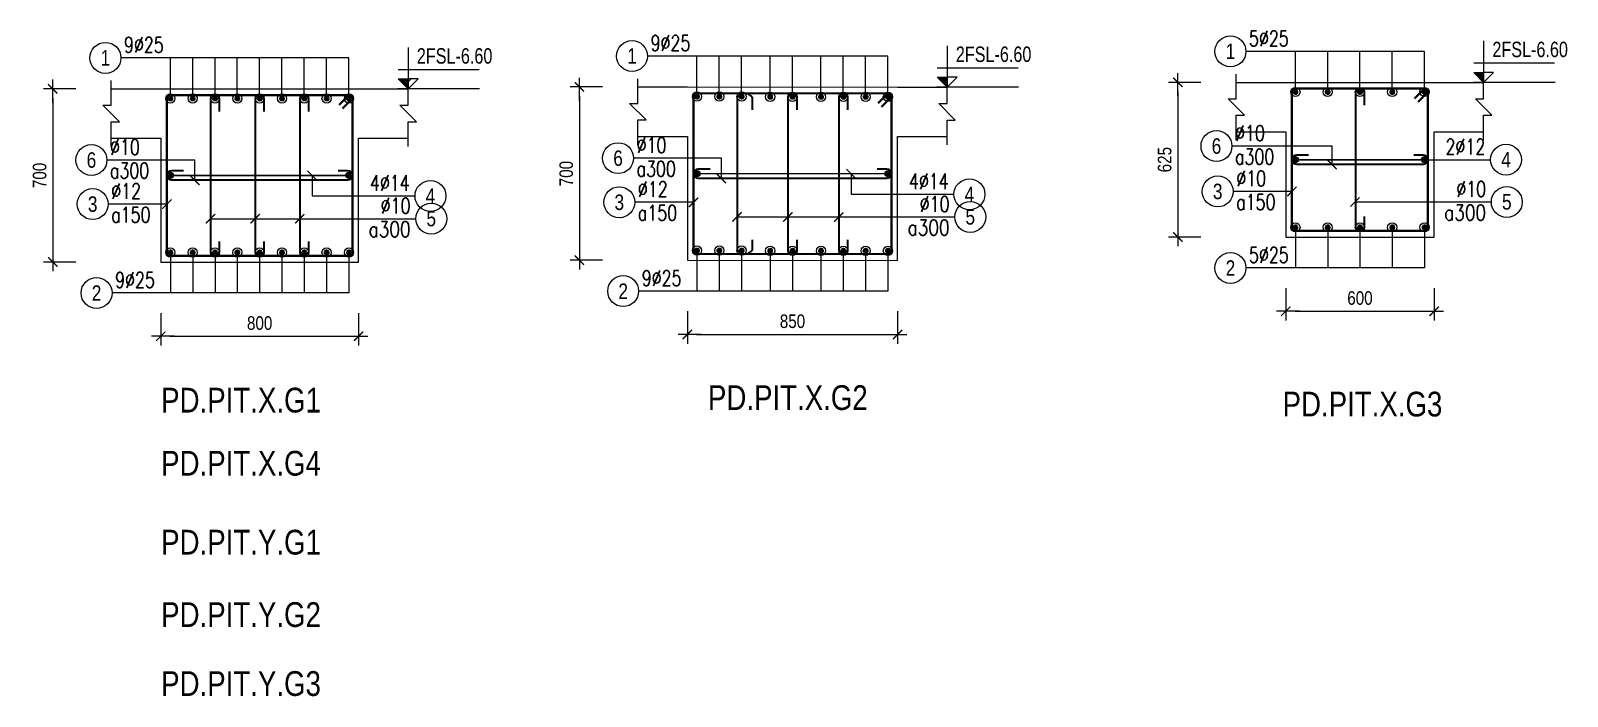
# Model space of a CAD drawing. Header units: millimetres. Extents: x 10683 to 839928, y -5039 to 401529.
# Drawn here: x 76290 to 125978, y 71157 to 92672 of the extents above; entities that cross this region are included whole.
import ezdxf
from ezdxf.enums import TextEntityAlignment as Align

# ---------------------------------------------------------------- set-up
doc = ezdxf.new("R2010")
doc.units = ezdxf.units.MM
doc.header["$MEASUREMENT"] = 0
doc.layers.get('Defpoints').update_dxf_attribs({"color": 153})
for name, color, linetype, lineweight in [('NDC_FRAME', 7, 'Continuous', 18), ('NDC_S_ANNO', 7, 'Continuous', 20), ('NDC_S_CONTINUOUS', 3, 'Continuous', 20), ('NDC_S_DIM', 1, 'Continuous', 9), ('NDC_S_REBAR', 4, 'Continuous', 35), ('NDC_S_SLAB', 2, 'Continuous', 20), ('NDC_S_STIRRUP', 4, 'Continuous', 40), ('NDC_S_TEXT SYMBOL', 7, 'Continuous', 20), ('NDC_S_THIN LINE', 8, 'Continuous', 9), ('NDC_S_VN TEXT', 7, 'Continuous', 20)]:
    doc.layers.add(name, color=color, linetype=linetype, lineweight=lineweight)
doc.styles.add('ARIAL', font='arial.ttf', dxfattribs={"width": 0.8})
doc.styles.add('NDC_ANNO', font='', dxfattribs={"width": 0.8})
doc.styles.add('NDC_EN TXT', font='romans.shx', dxfattribs={"width": 0.8})
doc.styles.get('NDC_ANNO').set_extended_font_data('Dotum')
doc.dimstyles.new('NDC_dim_25', dxfattribs={"dimscale": 25, "dimtxt": 2.2, "dimasz": 1.5, "dimexe": 1.5, "dimexo": 2.5, "dimgap": 1, "dimtad": 1, "dimdec": 0, "dimzin": 0, "dimdsep": 46, "dimtxsty": 'ARIAL', "dimblk": 'DIMMARK', "dimcen": 0.09, "dimdle": 1.2, "dimclrd": 1, "dimclre": 1, "dimclrt": 3, "dimadec": 0, "dimazin": 0, "dimtfac": 1, "dimtdec": 0, "dimtix": 1, "dimtofl": 0, "dimtmove": 0, "dimatfit": 3, "dimfxl": 3.75, "dimfxlon": 1, "dimtolj": 1, "dimtzin": 0, "dimarcsym": 0})

# ---------------------------------------------------------------- blocks, each defined once
blk = doc.blocks.new('kata_block_CT')
at = {"layer": 'NDC_S_ANNO'}
blk.add_hatch(color=3, dxfattribs=at).paths.add_polyline_path([(0, 1.6), (-1.61, 1.6), (0, 0)])
at = {"layer": 'NDC_S_ANNO', "ltscale": 50}
h = blk.add_hatch(dxfattribs=at)
h.set_pattern_fill('ANSI31', color=256, scale=1.406251, style=0)
h.set_pattern_definition([(45, (0, 5e-12), (-3.157, 3.157), [])])
h.paths.add_polyline_path([(0, 1.6), (0, 0), (1.61, 1.6)])
for p, q in [((-1.59, 3.14), (11.47, 3.14)), ((11.56, 0), (-1.64, 0))]:
    blk.add_line(p, q, dxfattribs=at)
for points in [[(0, 6.69), (0, 0)], [(0, 0), (-1.61, 1.6), (0, 1.6)], [(0, 0), (1.61, 1.6), (0, 1.6)]]:
    blk.add_lwpolyline(points, dxfattribs=at)
at = {"layer": 'NDC_S_ANNO', "color": 8, "ltscale": 50}
blk.add_lwpolyline([(0, 0), (-1.61, 1.6), (0, 1.6)], dxfattribs=at)
at = {"layer": 'NDC_S_TEXT SYMBOL', "color": 3, "style": 'NDC_ANNO', "width": 0.8}
blk.add_attdef('CT', (1.41, 4.07), '', height=2.5, dxfattribs=at)
blk = doc.blocks.new('DIMMARK')
at = {"layer": 'NDC_S_DIM', "color": 1}
blk.add_line((-1.5, 0), (1, 0), dxfattribs=at)
at = {"layer": 'NDC_S_DIM', "color": 2, "const_width": 0.15}
blk.add_lwpolyline([(-0.5, -0.5), (0.5, 0.5)], dxfattribs=at)
blk = doc.blocks.new('*D225')
at = {"layer": 'Defpoints', "color": 0, "transparency": 16777216}
for p in [(79017.9, 73131.5), (79817.9, 73131.5), (79817.9, 72831.5)]:
    blk.add_point(p, dxfattribs=at)
at = {"layer": 'NDC_S_DIM', "color": 1, "lineweight": -2, "transparency": 16777216}
for p, q in [((79017.9, 72925.2), (79017.9, 72794)), ((79817.9, 72925.2), (79817.9, 72794)), ((79055.4, 72831.5), (79780.4, 72831.5))]:
    blk.add_line(p, q, dxfattribs=at)
at = {"layer": 'NDC_S_DIM', "color": 1, "lineweight": -2, "transparency": 16777216, "xscale": 37.5, "yscale": 37.5, "zscale": 37.5, "rotation": 180}
blk.add_blockref('DIMMARK', (79017.9, 72831.5), dxfattribs=at)
at = {"layer": 'NDC_S_DIM', "color": 1, "lineweight": -2, "transparency": 16777216, "xscale": 37.5, "yscale": 37.5, "zscale": 37.5}
blk.add_blockref('DIMMARK', (79817.9, 72831.5), dxfattribs=at)
at = {"layer": 'NDC_S_DIM', "color": 3, "transparency": 16777216, "insert": (79417.9, 72884.6), "char_height": 55, "attachment_point": 5, "style": 'ARIAL'}
blk.add_mtext('\\A1;800', dxfattribs=at)
blk = doc.blocks.new('*D226')
at = {"layer": 'Defpoints', "color": 0, "transparency": 16777216}
for p in [(79087.6, 73831.5), (78581.6, 73131.5), (79087.6, 73131.5)]:
    blk.add_point(p, dxfattribs=at)
at = {"layer": 'NDC_S_DIM', "color": 1, "lineweight": -2, "transparency": 16777216}
for p, q in [((78675.3, 73831.5), (78544.1, 73831.5)), ((78581.6, 73794), (78581.6, 73169)), ((78675.3, 73131.5), (78544.1, 73131.5))]:
    blk.add_line(p, q, dxfattribs=at)
at = {"layer": 'NDC_S_DIM', "color": 1, "lineweight": -2, "transparency": 16777216, "xscale": 37.5, "yscale": 37.5, "zscale": 37.5}
for p, rotation in [((78581.6, 73831.5), 90), ((78581.6, 73131.5), 270)]:
    blk.add_blockref('DIMMARK', p, dxfattribs=dict(at, rotation=rotation))
at = {"layer": 'NDC_S_DIM', "color": 3, "transparency": 16777216, "insert": (78528.5, 73481.5), "char_height": 55, "attachment_point": 5, "rotation": 90, "style": 'ARIAL'}
blk.add_mtext('\\A1;700', dxfattribs=at)
blk = doc.blocks.new('kata_block_THEP')
at = {"layer": 'NDC_S_REBAR', "color": 0}
for p, q in [((-0.5, 0), (0.5, 0)), ((-0.35, 0.35), (0.35, -0.35)), ((0.35, 0.35), (-0.35, -0.35)), ((0, 0.5), (0, -0.5))]:
    blk.add_line(p, q, dxfattribs=at)
at = {"layer": 'NDC_S_REBAR', "color": 0, "const_width": 0.0833}
blk.add_lwpolyline([(-0.5, 0, 1), (0.5, 0, 1), (-0.5, 0, 1)], format="xyb", dxfattribs=at)
blk = doc.blocks.new('*U296')
blk.add_circle((-2.5, 0), 2.5)
at = {"layer": 'NDC_S_VN TEXT', "color": 3, "style": 'NDC_EN TXT', "width": 0.75}
blk.add_attdef('DK1', (0.5, 0.85), '', height=2.5, dxfattribs=at)
at = {"layer": 'NDC_S_VN TEXT', "color": 7, "style": 'ARIAL', "width": 0.8}
blk.add_attdef('SH2', text='', height=2.5, dxfattribs=at).set_placement((-2.5, 0), align=Align.MIDDLE)
blk = doc.blocks.new('*U297')
blk.add_circle((-2.5, 0), 2.5)
at = {"layer": 'NDC_S_VN TEXT', "color": 3, "style": 'NDC_EN TXT', "width": 0.75}
for tag, p in [('DK1', (0.5, 0.85)), ('KC1', (0.5, -2.97))]:
    blk.add_attdef(tag, p, '', height=2.5, dxfattribs=at)
at = {"layer": 'NDC_S_VN TEXT', "color": 7, "style": 'ARIAL', "width": 0.8}
blk.add_attdef('SH2', text='', height=2.5, dxfattribs=at).set_placement((-2.5, 0), align=Align.MIDDLE)
blk = doc.blocks.new('*U298')
blk.add_circle((2.5, 0), 2.5)
at = {"layer": 'NDC_S_VN TEXT', "color": 3, "style": 'NDC_EN TXT'}
for tag, width, p in [('DK2', 0.75, (-0.85, 0.85)), ('KC2', 0.8, (-0.85, -2.97))]:
    blk.add_attdef(tag, text='', height=2.5, dxfattribs=dict(at, width=width)).set_placement(p, align=Align.RIGHT)
at = {"layer": 'NDC_S_VN TEXT', "color": 7, "style": 'ARIAL', "width": 0.8}
blk.add_attdef('SH3', text='', height=2.5, dxfattribs=at).set_placement((2.5, 0), align=Align.MIDDLE)
blk = doc.blocks.new('*U299')
blk.add_circle((2.5, 0), 2.5)
at = {"layer": 'NDC_S_VN TEXT', "color": 3, "style": 'NDC_EN TXT', "width": 0.75}
blk.add_attdef('DK2', text='', height=2.5, dxfattribs=at).set_placement((-0.85, 0.85), align=Align.RIGHT)
at = {"layer": 'NDC_S_VN TEXT', "color": 7, "style": 'ARIAL', "width": 0.8}
blk.add_attdef('SH3', text='', height=2.5, dxfattribs=at).set_placement((2.5, 0), align=Align.MIDDLE)
blk = doc.blocks.new('kata_block_TD')
at = {"color": 6, "linetype": 'ByBlock', "lineweight": -2, "style": 'ARIAL', "width": 0.8}
blk.add_attdef('SECTDET2', text='', height=5, dxfattribs=at).set_placement((0, 7.97), align=Align.CENTER)
at = {"color": 0, "linetype": 'ByBlock', "lineweight": -2, "style": 'ARIAL', "width": 0.8}
blk.add_attdef('SECTDET1', text='', height=5, dxfattribs=at).set_placement((0, 1.47), align=Align.CENTER)
at = {"color": 3, "lineweight": 25, "style": 'ARIAL', "width": 0.8}
blk.add_attdef('SSCALE', text='', height=2.5, dxfattribs=at).set_placement((0, -4), align=Align.CENTER)
blk = doc.blocks.new('*D293')
at = {"layer": 'Defpoints', "color": 0, "transparency": 16777216}
for p in [(87766.4, 77436.8), (88616.4, 77436.1), (88616.4, 77136.8)]:
    blk.add_point(p, dxfattribs=at)
at = {"layer": 'NDC_S_DIM', "color": 1, "lineweight": -2, "transparency": 16777216}
for p, q in [((87766.4, 77230.6), (87766.4, 77099.3)), ((88616.4, 77230.6), (88616.4, 77099.3)), ((87803.9, 77136.8), (88578.9, 77136.8))]:
    blk.add_line(p, q, dxfattribs=at)
at = {"layer": 'NDC_S_DIM', "color": 1, "lineweight": -2, "transparency": 16777216, "xscale": 37.5, "yscale": 37.5, "zscale": 37.5, "rotation": 180}
blk.add_blockref('DIMMARK', (87766.4, 77136.8), dxfattribs=at)
at = {"layer": 'NDC_S_DIM', "color": 1, "lineweight": -2, "transparency": 16777216, "xscale": 37.5, "yscale": 37.5, "zscale": 37.5}
blk.add_blockref('DIMMARK', (88616.4, 77136.8), dxfattribs=at)
at = {"layer": 'NDC_S_DIM', "color": 3, "transparency": 16777216, "insert": (88191.4, 77189.9), "char_height": 55, "attachment_point": 5, "style": 'ARIAL'}
blk.add_mtext('\\A1;850', dxfattribs=at)
blk = doc.blocks.new('*D294')
at = {"layer": 'Defpoints', "color": 0, "transparency": 16777216}
for p in [(87836.1, 78136.8), (87330.1, 77436.8), (87836.1, 77436.8)]:
    blk.add_point(p, dxfattribs=at)
at = {"layer": 'NDC_S_DIM', "color": 1, "lineweight": -2, "transparency": 16777216}
for p, q in [((87423.8, 78136.8), (87292.6, 78136.8)), ((87330.1, 78099.3), (87330.1, 77474.3)), ((87423.8, 77436.8), (87292.6, 77436.8))]:
    blk.add_line(p, q, dxfattribs=at)
at = {"layer": 'NDC_S_DIM', "color": 1, "lineweight": -2, "transparency": 16777216, "xscale": 37.5, "yscale": 37.5, "zscale": 37.5}
for p, rotation in [((87330.1, 78136.8), 90), ((87330.1, 77436.8), 270)]:
    blk.add_blockref('DIMMARK', p, dxfattribs=dict(at, rotation=rotation))
at = {"layer": 'NDC_S_DIM', "color": 3, "transparency": 16777216, "insert": (87277, 77786.8), "char_height": 55, "attachment_point": 5, "rotation": 90, "style": 'ARIAL'}
blk.add_mtext('\\A1;700', dxfattribs=at)
blk = doc.blocks.new('*D223')
at = {"layer": 'Defpoints', "color": 0, "transparency": 16777216}
for p in [(567.4, 249.2), (1167.4, 249.2), (1167.4, -50.8)]:
    blk.add_point(p, dxfattribs=at)
at = {"layer": 'NDC_S_DIM', "color": 1, "lineweight": -2, "transparency": 16777216}
for p, q in [((567.4, 42.9), (567.4, -88.3)), ((1167.4, 42.9), (1167.4, -88.3)), ((604.9, -50.8), (1129.9, -50.8))]:
    blk.add_line(p, q, dxfattribs=at)
at = {"layer": 'NDC_S_DIM', "color": 1, "lineweight": -2, "transparency": 16777216, "xscale": 37.5, "yscale": 37.5, "zscale": 37.5, "rotation": 180}
blk.add_blockref('DIMMARK', (567.4, -50.8), dxfattribs=at)
at = {"layer": 'NDC_S_DIM', "color": 1, "lineweight": -2, "transparency": 16777216, "xscale": 37.5, "yscale": 37.5, "zscale": 37.5}
blk.add_blockref('DIMMARK', (1167.4, -50.8), dxfattribs=at)
at = {"layer": 'NDC_S_DIM', "color": 3, "transparency": 16777216, "insert": (867.4, 2.3), "char_height": 55, "attachment_point": 5, "style": 'ARIAL'}
blk.add_mtext('\\A1;600', dxfattribs=at)
blk = doc.blocks.new('*D224')
at = {"layer": 'Defpoints', "color": 0, "transparency": 16777216}
for p in [(637.1, 874.2), (131.1, 249.2), (637.1, 249.2)]:
    blk.add_point(p, dxfattribs=at)
at = {"layer": 'NDC_S_DIM', "color": 1, "lineweight": -2, "transparency": 16777216}
for p, q in [((224.8, 874.2), (93.6, 874.2)), ((131.1, 836.7), (131.1, 286.7)), ((224.8, 249.2), (93.6, 249.2))]:
    blk.add_line(p, q, dxfattribs=at)
at = {"layer": 'NDC_S_DIM', "color": 1, "lineweight": -2, "transparency": 16777216, "xscale": 37.5, "yscale": 37.5, "zscale": 37.5}
for p, rotation in [((131.1, 874.2), 90), ((131.1, 249.2), 270)]:
    blk.add_blockref('DIMMARK', p, dxfattribs=dict(at, rotation=rotation))
at = {"layer": 'NDC_S_DIM', "color": 3, "transparency": 16777216, "insert": (78, 561.7), "char_height": 55, "attachment_point": 5, "rotation": 90, "style": 'ARIAL'}
blk.add_mtext('\\A1;625', dxfattribs=at)
blk = doc.blocks.new('A$C2A284C8A')
at = {"layer": 'NDC_S_CONTINUOUS'}
for points in [[(-600, 661), (-400, 661), (-400, 661), (400, 661), (400, 661), (600, 661)], [(-600, 461), (-400, 461), (-400, -39), (400, -39), (400, 461), (600, 461)]]:
    blk.add_lwpolyline(points, dxfattribs=at)
at = {"layer": 'NDC_S_REBAR'}
for points in [[(-162.2, 568.7), (-162.2, 617.6, 1), (-199.1, 617.6), (-199.1, 4.4, 1), (-162.2, 4.4), (-162.2, 43.7, -0.414214)], [(18.3, 568.7), (18.3, 617.6, 1), (-18.6, 617.6), (-18.6, 4.4, 1), (18.3, 4.4), (18.3, 43.7, -0.414214)], [(198.8, 568.7), (198.8, 617.6, 1), (161.9, 617.6), (161.9, 4.4, 1), (198.8, 4.4), (198.8, 43.7, -0.414214)], [(-307.7, 329.4), (-356.6, 329.4, 1), (-356.6, 292.6), (356.6, 292.6, 1), (356.6, 329.4), (317.3, 329.4, -0.414214)]]:
    blk.add_lwpolyline(points, format="xyb", dxfattribs=at)
at = {"layer": 'NDC_S_STIRRUP'}
blk.add_lwpolyline([(321, 596), (361, 636, -0.414214), (375, 622), (375, 0, -0.414214), (361, -14), (-361, -14, -0.414214), (-375, 0), (-375, 622, -0.414214), (-361, 636), (361, 636, -0.414214), (375, 622), (335, 582)], format="xyb", dxfattribs=at)
at = {"layer": 'NDC_S_THIN LINE'}
for points in [[(-600, 427.7), (-600, 527.7), (-566.7, 527.7), (-633.3, 594.3), (-600, 594.3), (-600, 694.3)], [(600, 427.7), (600, 527.7), (633.3, 527.7), (566.7, 594.3), (600, 594.3), (600, 694.3)]]:
    blk.add_lwpolyline(points, dxfattribs=at)
at = {"layer": 'NDC_S_REBAR', "xscale": 22, "yscale": 22, "zscale": 22}
for p in [(-361, 622), (-270.8, 622), (-180.5, 622), (-90.3, 622), (0, 622), (90.2, 622), (180.5, 622), (270.7, 622), (361, 622), (-361, 311), (361, 311), (-361, 0), (-270.8, 0), (-180.5, 0), (-90.3, 0), (0, 0), (90.2, 0), (180.5, 0), (270.7, 0), (361, 0)]:
    blk.add_blockref('kata_block_THEP', p, dxfattribs=at)
at = {"layer": 'NDC_S_THIN LINE', "xscale": 25, "yscale": 25, "zscale": 25}
for name, p, values in [('*U296', (-561, 786), {'SH2': '1', 'DK1': '9%%c25'}), ('*U297', (-617.5, 373.3), {'SH2': '6', 'DK1': '%%c10', 'KC1': 'a300'}), ('*U299', (627.9, 228.1), {'SH3': '4', 'DK2': '4%%c14'}), ('*U297', (-612.5, 195.2), {'SH2': '3', 'DK1': '%%c12', 'KC1': 'a150'}), ('*U298', (631.1, 136.3), {'SH3': '5', 'DK2': '%%c10', 'KC2': 'a300'}), ('*U296', (-596.9, -164), {'SH2': '2', 'DK1': '9%%c25'})]:
    blk.add_blockref(name, p, dxfattribs=at).add_auto_attribs(values)
at = {"layer": 'NDC_S_VN TEXT', "xscale": 25, "yscale": 25, "zscale": 25}
blk.add_blockref('kata_block_CT', (600, 661), dxfattribs=at).add_auto_attribs({'CT': '2FSL-6.60'})
at = {"layer": 'NDC_S_DIM'}
dim = blk.add_linear_dim(base=(-836.3, -39), p1=(-330.3, 661), p2=(-330.3, -39), angle=270, dimstyle='NDC_dim_25', dxfattribs=at)
dim.commit()
dim.dimension.update_dxf_attribs({"geometry": '*D226', "text_midpoint": (-889.4, 311), "insert": (-79417.9, -73170.5)})
dim = blk.add_linear_dim(base=(400, -339), p1=(-400, -39), p2=(400, -39), dimstyle='NDC_dim_25', dxfattribs=at)
dim.commit()
dim.dimension.update_dxf_attribs({"geometry": '*D225', "text_midpoint": (0, -285.9), "insert": (-79417.9, -73170.5)})
at = {"layer": 'NDC_S_THIN LINE'}
for points, override in [([(-361, 622), (-361, 786), (-561, 786)], {"dimldrblk": 'DotBlank'}), ([(361, 622), (361, 786), (-561, 786)], {"dimldrblk": 'DotBlank'}), ([(-270.8, 622), (-270.8, 786), (-470.8, 786)], {"dimldrblk": 'DotBlank'}), ([(-180.5, 622), (-180.5, 786), (-380.5, 786)], {"dimldrblk": 'DotBlank'}), ([(-90.3, 622), (-90.3, 786), (-290.3, 786)], {"dimldrblk": 'DotBlank'}), ([(0, 622), (0, 786), (-200, 786)], {"dimldrblk": 'DotBlank'}), ([(90.2, 622), (90.2, 786), (-109.8, 786)], {"dimldrblk": 'DotBlank'}), ([(180.5, 622), (180.5, 786), (-19.5, 786)], {"dimldrblk": 'DotBlank'}), ([(270.7, 622), (270.7, 786), (70.7, 786)], {"dimldrblk": 'DotBlank'}), ([(-262.1, 291), (-262.1, 373.3), (-617.5, 373.3)], {"dimldrblk": 'ArchTick'}), ([(-361, 311), (367, 311)], {"dimasz": 1, "dimldrblk": 'DotBlank'}), ([(361, 311), (-361, 311)], {"dimasz": 1, "dimldrblk": 'DotBlank'}), ([(212, 311), (212, 228.1), (627.9, 228.1)], {"dimldrblk": 'ArchTick'}), ([(-375, 195.2), (-612.5, 195.2)], {"dimldrblk": 'ArchTick'}), ([(-199.1, 136.3), (631.1, 136.3)], {"dimldrblk": 'ArchTick'}), ([(-18.6, 136.3), (631.1, 136.3)], {"dimldrblk": 'ArchTick'}), ([(161.9, 136.3), (631.1, 136.3)], {"dimldrblk": 'ArchTick'}), ([(-361, 0), (-361, -164), (-596.9, -164)], {"dimldrblk": 'DotBlank'}), ([(361, 0), (361, -164), (-596.9, -164)], {"dimldrblk": 'DotBlank'}), ([(-270.8, 0), (-270.8, -164), (-470.8, -164)], {"dimldrblk": 'DotBlank'}), ([(-180.5, 0), (-180.5, -164), (-380.5, -164)], {"dimldrblk": 'DotBlank'}), ([(-90.3, 0), (-90.3, -164), (-290.3, -164)], {"dimldrblk": 'DotBlank'}), ([(0, 0), (0, -164), (-200, -164)], {"dimldrblk": 'DotBlank'}), ([(90.2, 0), (90.2, -164), (-109.8, -164)], {"dimldrblk": 'DotBlank'}), ([(180.5, 0), (180.5, -164), (-19.5, -164)], {"dimldrblk": 'DotBlank'}), ([(270.7, 0), (270.7, -164), (70.7, -164)], {"dimldrblk": 'DotBlank'})]:
    blk.add_leader(points, dimstyle='NDC_dim_25', override=override, dxfattribs=at)
blk = doc.blocks.new('A$C3CD66229')
at = {"layer": 'NDC_S_CONTINUOUS'}
for points in [[(-830.5, 825.8), (-630.5, 825.8), (-630.5, 825.8), (219.5, 825), (219.5, 825), (419.5, 825)], [(-830.5, 625.8), (-630.5, 625.8), (-630.5, 125.8), (219.5, 125), (219.5, 625), (419.5, 625)]]:
    blk.add_lwpolyline(points, dxfattribs=at)
at = {"layer": 'NDC_S_REBAR'}
for points in [[(-367.7, 732.7), (-367.7, 781.6, 0.595953), (-429.6, 782.3), (-429.6, 169.2, 0.595953), (-367.7, 168.4), (-367.7, 207.7, -0.414214)], [(-187.2, 732.7), (-187.2, 781.6, 1), (-224.1, 781.6), (-224.1, 168.4, 1), (-187.2, 168.4), (-187.2, 207.7, -0.414214)], [(18.3, 732.7), (18.3, 781.6, 1), (-18.6, 781.6), (-18.6, 168.4, 1), (18.3, 168.4), (18.3, 207.7, -0.414214)], [(-538.1, 494.2), (-587.1, 494.2, 1), (-587.1, 457.3), (176.1, 456.6, 1), (176.1, 493.4), (136.8, 493.4, -0.414214)]]:
    blk.add_lwpolyline(points, format="xyb", dxfattribs=at)
at = {"layer": 'NDC_S_STIRRUP'}
blk.add_lwpolyline([(140.5, 760), (180.5, 800, -0.414214), (194.5, 786), (194.5, 164, -0.414214), (180.5, 150), (-591.5, 150.8, -0.414214), (-605.5, 164.8), (-605.5, 786.8, -0.414214), (-591.5, 800.8), (180.5, 800, -0.414214), (194.5, 786), (154.5, 746)], format="xyb", dxfattribs=at)
at = {"layer": 'NDC_S_THIN LINE'}
for points in [[(-830.5, 592.4), (-830.5, 692.4), (-797.2, 692.4), (-863.8, 759.1), (-830.5, 759.1), (-830.5, 859.1)], [(419.5, 591.7), (419.5, 691.7), (452.8, 691.7), (386.2, 758.3), (419.5, 758.3), (419.5, 858.3)]]:
    blk.add_lwpolyline(points, dxfattribs=at)
at = {"layer": 'NDC_S_REBAR', "xscale": 22, "yscale": 22, "zscale": 22}
for p in [(-591.5, 786.8), (-501.2, 786.8), (-411, 786.8), (-295.8, 786), (-205.5, 786), (-90.2, 786), (0, 786), (90.3, 786), (180.5, 786), (-591.5, 475.8), (180.5, 475), (-591.5, 164.8), (-501.2, 164.8), (-411, 164.8), (-295.8, 164), (-205.5, 164), (-90.2, 164), (0, 164), (90.3, 164), (180.5, 164)]:
    blk.add_blockref('kata_block_THEP', p, dxfattribs=at)
at = {"layer": 'NDC_S_THIN LINE', "xscale": 25, "yscale": 25, "zscale": 25}
for name, p, values in [('*U296', (-791.5, 950.8), {'SH2': '1', 'DK1': '9%%c25'}), ('*U297', (-848, 538.1), {'SH2': '6', 'DK1': '%%c10', 'KC1': 'a300'}), ('*U297', (-843, 359.9), {'SH2': '3', 'DK1': '%%c12', 'KC1': 'a150'}), ('*U299', (447.4, 392.1), {'SH3': '4', 'DK2': '4%%c14'}), ('*U298', (450.6, 300.3), {'SH3': '5', 'DK2': '%%c10', 'KC2': 'a300'}), ('*U296', (-827.4, 0.8), {'SH2': '2', 'DK1': '9%%c25'})]:
    blk.add_blockref(name, p, dxfattribs=at).add_auto_attribs(values)
at = {"layer": 'NDC_S_VN TEXT', "xscale": 25, "yscale": 25, "zscale": 25}
blk.add_blockref('kata_block_CT', (419.5, 825), dxfattribs=at).add_auto_attribs({'CT': '2FSL-6.60'})
at = {"layer": 'NDC_S_DIM'}
dim = blk.add_linear_dim(base=(-1066.8, 125.8), p1=(-560.8, 825.8), p2=(-560.8, 125.8), angle=270, dimstyle='NDC_dim_25', dxfattribs=at)
dim.commit()
dim.dimension.update_dxf_attribs({"geometry": '*D294', "text_midpoint": (-1119.9, 475.8), "insert": (-88396.9, -77311.1)})
dim = blk.add_linear_dim(base=(219.5, -174.2), p1=(-630.5, 125.8), p2=(219.5, 125), dimstyle='NDC_dim_25', dxfattribs=at)
dim.commit()
dim.dimension.update_dxf_attribs({"geometry": '*D293', "text_midpoint": (-205.5, -121.2), "insert": (-88396.9, -77311.1)})
at = {"layer": 'NDC_S_THIN LINE'}
for points, override in [([(-591.5, 786.8), (-591.5, 950.8), (-791.5, 950.8)], {"dimldrblk": 'DotBlank'}), ([(180.5, 786), (180.5, 950), (-791.5, 950.8)], {"dimldrblk": 'DotBlank'}), ([(-501.2, 786.8), (-501.2, 950.8), (-701.2, 950.8)], {"dimldrblk": 'DotBlank'}), ([(-411, 786.8), (-411, 950.8), (-611, 950.8)], {"dimldrblk": 'DotBlank'}), ([(-295.8, 786), (-295.8, 950), (-520.7, 950.8)], {"dimldrblk": 'DotBlank'}), ([(-205.5, 786), (-205.5, 950), (-430.5, 950.8)], {"dimldrblk": 'DotBlank'}), ([(-90.2, 786), (-90.2, 950), (-315.2, 950)], {"dimldrblk": 'DotBlank'}), ([(0, 786), (0, 950), (-225, 950)], {"dimldrblk": 'DotBlank'}), ([(90.3, 786), (90.3, 950), (-109.7, 950)], {"dimldrblk": 'DotBlank'}), ([(-492.6, 455.8), (-492.6, 538.1), (-848, 538.1)], {"dimldrblk": 'ArchTick'}), ([(-591.5, 475.8), (186.5, 475)], {"dimasz": 1, "dimldrblk": 'DotBlank'}), ([(180.5, 475), (-591.5, 475.8)], {"dimasz": 1, "dimldrblk": 'DotBlank'}), ([(31.5, 475), (31.5, 392.1), (447.4, 392.1)], {"dimldrblk": 'ArchTick'}), ([(-605.5, 359.9), (-843, 359.9)], {"dimldrblk": 'ArchTick'}), ([(-429.6, 301.1), (450.6, 300.3)], {"dimldrblk": 'ArchTick'}), ([(-224.1, 300.3), (450.6, 300.3)], {"dimldrblk": 'ArchTick'}), ([(-18.6, 300.3), (450.6, 300.3)], {"dimldrblk": 'ArchTick'}), ([(-591.5, 164.8), (-591.5, 0.8), (-827.4, 0.8)], {"dimldrblk": 'DotBlank'}), ([(180.5, 164), (180.5, 0), (-827.4, 0.8)], {"dimldrblk": 'DotBlank'}), ([(-501.2, 164.8), (-501.2, 0.8), (-701.2, 0.8)], {"dimldrblk": 'DotBlank'}), ([(-411, 164.8), (-411, 0.8), (-611, 0.8)], {"dimldrblk": 'DotBlank'}), ([(-295.8, 164), (-295.8, 0), (-520.7, 0.8)], {"dimldrblk": 'DotBlank'}), ([(-205.5, 164), (-205.5, 0), (-430.5, 0.8)], {"dimldrblk": 'DotBlank'}), ([(-90.2, 164), (-90.2, 0), (-315.2, 0)], {"dimldrblk": 'DotBlank'}), ([(0, 164), (0, 0), (-225, 0)], {"dimldrblk": 'DotBlank'}), ([(90.3, 164), (90.3, 0), (-109.7, 0)], {"dimldrblk": 'DotBlank'})]:
    blk.add_leader(points, dimstyle='NDC_dim_25', override=override, dxfattribs=at)
blk = doc.blocks.new('A$C3D7C16FF')
at = {"layer": 'NDC_S_CONTINUOUS'}
for points in [[(367.4, 874.2), (567.4, 874.2), (567.4, 874.2), (1167.4, 874.2), (1167.4, 874.2), (1367.4, 874.2)], [(367.4, 674.2), (567.4, 674.2), (567.4, 249.2), (1167.4, 249.2), (1167.4, 674.2), (1367.4, 674.2)]]:
    blk.add_lwpolyline(points, dxfattribs=at)
at = {"layer": 'NDC_S_REBAR'}
for points in [[(885.8, 781.9), (885.8, 830.8, 1), (848.9, 830.8), (848.9, 292.6, 1), (885.8, 292.6), (885.8, 331.9, -0.414214)], [(659.8, 580.1), (610.8, 580.1, 1), (610.8, 543.3), (1124, 543.3, 1), (1124, 580.1), (1084.7, 580.1, -0.414214)]]:
    blk.add_lwpolyline(points, format="xyb", dxfattribs=at)
at = {"layer": 'NDC_S_STIRRUP'}
blk.add_lwpolyline([(1088.4, 809.2), (1128.4, 849.2, -0.414214), (1142.4, 835.2), (1142.4, 288.2, -0.414214), (1128.4, 274.2), (606.4, 274.2, -0.414214), (592.4, 288.2), (592.4, 835.2, -0.414214), (606.4, 849.2), (1128.4, 849.2, -0.414214), (1142.4, 835.2), (1102.4, 795.2)], format="xyb", dxfattribs=at)
at = {"layer": 'NDC_S_THIN LINE'}
for points in [[(367.4, 640.9), (367.4, 740.9), (400.7, 740.9), (334.1, 807.5), (367.4, 807.5), (367.4, 907.5)], [(1367.4, 640.9), (1367.4, 740.9), (1400.7, 740.9), (1334.1, 807.5), (1367.4, 807.5), (1367.4, 907.5)]]:
    blk.add_lwpolyline(points, dxfattribs=at)
at = {"layer": 'NDC_S_REBAR', "color": 3, "xscale": 22, "yscale": 22, "zscale": 22}
for p in [(606.4, 835.2), (606.4, 561.7), (606.4, 288.2)]:
    blk.add_blockref('kata_block_THEP', p, dxfattribs=at)
at = {"layer": 'NDC_S_REBAR', "xscale": 22, "yscale": 22, "zscale": 22}
for p in [(736.9, 835.2), (867.4, 835.2), (997.9, 835.2), (1128.4, 835.2), (1128.4, 561.7), (736.9, 288.2), (867.4, 288.2), (997.9, 288.2), (1128.4, 288.2)]:
    blk.add_blockref('kata_block_THEP', p, dxfattribs=at)
at = {"layer": 'NDC_S_THIN LINE', "xscale": 25, "yscale": 25, "zscale": 25}
for name, p, values in [('*U296', (406.4, 999.2), {'SH2': '1', 'DK1': '5%%c25'}), ('*U297', (349.9, 616.7), {'SH2': '6', 'DK1': '%%c10', 'KC1': 'a300'}), ('*U299', (1395.3, 561.7), {'SH3': '4', 'DK2': '2%%c12'}), ('*U297', (354.9, 433.4), {'SH2': '3', 'DK1': '%%c10', 'KC1': 'a150'}), ('*U298', (1398.5, 390.7), {'SH3': '5', 'DK2': '%%c10', 'KC2': 'a300'}), ('*U296', (406.4, 124.2), {'SH2': '2', 'DK1': '5%%c25'})]:
    blk.add_blockref(name, p, dxfattribs=at).add_auto_attribs(values)
at = {"layer": 'NDC_S_VN TEXT', "xscale": 25, "yscale": 25, "zscale": 25}
blk.add_blockref('kata_block_CT', (1367.4, 874.2), dxfattribs=at).add_auto_attribs({'CT': '2FSL-6.60'})
at = {"layer": 'NDC_S_DIM'}
dim = blk.add_linear_dim(base=(131.1, 249.2), p1=(637.1, 874.2), p2=(637.1, 249.2), angle=270, dimstyle='NDC_dim_25', dxfattribs=at)
dim.commit()
dim.dimension.update_dxf_attribs({"geometry": '*D224', "text_midpoint": (78, 561.7)})
dim = blk.add_linear_dim(base=(1167.4, -50.8), p1=(567.4, 249.2), p2=(1167.4, 249.2), dimstyle='NDC_dim_25', dxfattribs=at)
dim.commit()
dim.dimension.update_dxf_attribs({"geometry": '*D223', "text_midpoint": (867.4, 2.3)})
at = {"layer": 'NDC_S_THIN LINE'}
for points, override in [([(606.4, 835.2), (606.4, 999.2), (406.4, 999.2)], {"dimldrblk": 'DotBlank'}), ([(736.9, 835.2), (736.9, 999.2), (406.4, 999.2)], {"dimldrblk": 'DotBlank'}), ([(867.4, 835.2), (867.4, 999.2), (406.4, 999.2)], {"dimldrblk": 'DotBlank'}), ([(997.9, 835.2), (997.9, 999.2), (406.4, 999.2)], {"dimldrblk": 'DotBlank'}), ([(1128.4, 835.2), (1128.4, 999.2), (406.4, 999.2)], {"dimldrblk": 'DotBlank'}), ([(754.7, 541.7), (754.7, 616.7), (349.9, 616.7)], {"dimldrblk": 'ArchTick'}), ([(606.4, 561.7), (1134.4, 561.7)], {"dimasz": 1, "dimldrblk": 'DotBlank'}), ([(1128.4, 561.7), (606.4, 561.7)], {"dimasz": 1, "dimldrblk": 'DotBlank'}), ([(1128.4, 561.7), (1395.3, 561.7)], {"dimldrblk": 'DotSmall'}), ([(592.4, 433.4), (354.9, 433.4)], {"dimldrblk": 'ArchTick'}), ([(847.4, 390.7), (1398.5, 390.7)], {"dimldrblk": 'ArchTick'}), ([(606.4, 288.2), (606.4, 124.2), (406.4, 124.2)], {"dimldrblk": 'DotBlank'}), ([(736.9, 288.2), (736.9, 124.2), (406.4, 124.2)], {"dimldrblk": 'DotBlank'}), ([(867.4, 288.2), (867.4, 124.2), (406.4, 124.2)], {"dimldrblk": 'DotBlank'}), ([(997.9, 288.2), (997.9, 124.2), (406.4, 124.2)], {"dimldrblk": 'DotBlank'}), ([(1128.4, 288.2), (1128.4, 124.2), (406.4, 124.2)], {"dimldrblk": 'DotBlank'})]:
    blk.add_leader(points, dimstyle='NDC_dim_25', override=override, dxfattribs=at)
blk = doc.blocks.new('A$Cd17f3a9a')
at = {"layer": 'NDC_FRAME', "xscale": 4, "yscale": 4, "zscale": 4}
for name, p in [('A$C3D7C16FF', (7823, 3913)), ('A$C2A284C8A', (-6498, 4661))]:
    blk.add_blockref(name, p, dxfattribs=at)
at = {"layer": 'NDC_S_SLAB', "color": 251, "xscale": 4, "yscale": 4, "zscale": 4}
blk.add_blockref('A$C3CD66229', (2939, 4032), dxfattribs=at)
at = {"layer": 'NDC_S_VN TEXT'}
ref = blk.add_blockref('kata_block_TD', (2042, 1996), dxfattribs=dict(at, xscale=80, yscale=80, zscale=80))
ref.add_attrib('SECTDET1', 'PD.PIT.X.G2', dxfattribs={"layer": '0', "color": 0, "linetype": 'ByBlock', "lineweight": -2, "height": 400, "style": 'ARIAL', "width": 0.8}).set_placement((2042, 2114), align=Align.CENTER)
ref = blk.add_blockref('kata_block_TD', (-6799, 1955), dxfattribs=dict(at, xscale=80, yscale=80, zscale=80))
ref.add_attrib('SECTDET1', 'PD.PIT.X.G1', dxfattribs={"layer": '0', "color": 0, "linetype": 'ByBlock', "lineweight": -2, "height": 400, "style": 'ARIAL', "width": 0.8}).set_placement((-6799, 2073), align=Align.CENTER)
ref = blk.add_blockref('kata_block_TD', (11333, 1891), dxfattribs=dict(at, xscale=80, yscale=80, zscale=80))
ref.add_attrib('SECTDET1', 'PD.PIT.X.G3', dxfattribs={"layer": '0', "color": 0, "linetype": 'ByBlock', "lineweight": -2, "height": 400, "style": 'ARIAL', "width": 0.8}).set_placement((11333, 2009), align=Align.CENTER)
ref = blk.add_blockref('kata_block_TD', (-6799, 935), dxfattribs=dict(at, xscale=80, yscale=80, zscale=80))
ref.add_attrib('SECTDET1', 'PD.PIT.X.G4', dxfattribs={"layer": '0', "color": 0, "linetype": 'ByBlock', "lineweight": -2, "height": 400, "style": 'ARIAL', "width": 0.8}).set_placement((-6799, 1053), align=Align.CENTER)
ref = blk.add_blockref('kata_block_TD', (-6799, -341), dxfattribs=dict(at, xscale=80, yscale=80, zscale=80))
ref.add_attrib('SECTDET1', 'PD.PIT.Y.G1', dxfattribs={"layer": '0', "color": 0, "linetype": 'ByBlock', "lineweight": -2, "height": 400, "style": 'ARIAL', "width": 0.8}).set_placement((-6799, -223), align=Align.CENTER)
ref = blk.add_blockref('kata_block_TD', (-6799, -1511), dxfattribs=dict(at, xscale=80, yscale=80, zscale=80))
ref.add_attrib('SECTDET1', 'PD.PIT.Y.G2', dxfattribs={"layer": '0', "color": 0, "linetype": 'ByBlock', "lineweight": -2, "height": 400, "style": 'ARIAL', "width": 0.8}).set_placement((-6799, -1393), align=Align.CENTER)
ref = blk.add_blockref('kata_block_TD', (-6799, -2626), dxfattribs=dict(at, xscale=80, yscale=80, zscale=80))
ref.add_attrib('SECTDET1', 'PD.PIT.Y.G3', dxfattribs={"layer": '0', "color": 0, "linetype": 'ByBlock', "lineweight": -2, "height": 400, "style": 'ARIAL', "width": 0.8}).set_placement((-6799, -2508), align=Align.CENTER)

msp = doc.modelspace()

# ---------------------------------------------------------------- block references
at = {"layer": 'NDC_S_SLAB', "color": 251, "xscale": 2, "yscale": 2, "zscale": 2}
msp.add_blockref('A$Cd17f3a9a', (96689, 76184), dxfattribs=at)

doc.saveas('drawing.dxf')
